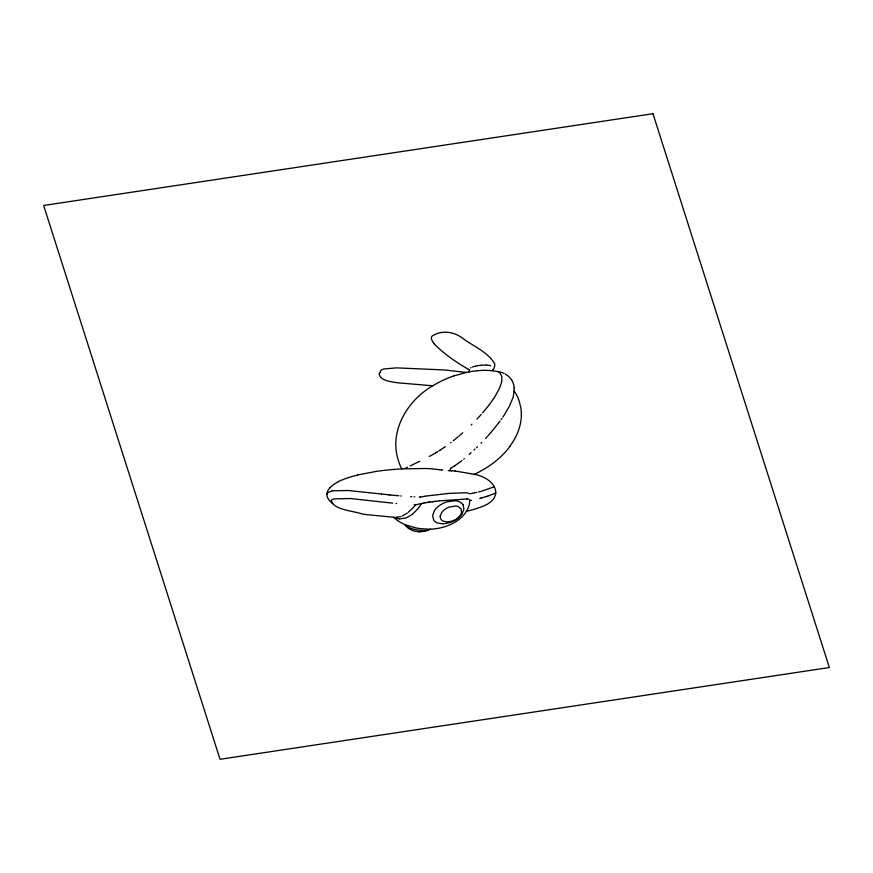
<?xml version="1.0" encoding="UTF-8"?>
<svg xmlns="http://www.w3.org/2000/svg" width="873" height="873" viewBox="0 0 873 873"><rect width="100%" height="100%" fill="white"/><g stroke="black" fill="none" stroke-linecap="round" stroke-linejoin="round"><path stroke-width="1.31" d="M504.616 414.435L509.581 405.814L512.746 398.186A71.902 50.394 0.7 0 0 513.466 395.622L514.219 387.819M469.892 499.956L469.292 504.419A42.81 29.998 0.7 0 1 447.947 525.622L447.467 525.797A42.362 29.693 0.7 0 1 429.44 529.234L419.804 528.569A63.762 44.687 0.7 0 1 414.861 527.674L404.897 524.608A42.504 29.791 0.7 0 1 394.945 518.497L393.548 517.263M501.822 381.228L501.789 376.383L499.836 372.88A8.61 6.035 0.7 0 0 499.454 372.542L498.767 372.04M380.202 371.985L381.032 370.207L383.662 368.995L396.44 367.86L444.586 369.966L466.313 372.433L471.398 371.462M501.724 381.796L499.214 388.998L494.391 397.531M492.699 369.694L492.121 370.468M423.045 503.175L421.692 503.405L418.32 508.326M331.238 500.469C333.333 509.865 353.281 510.912 361.586 513.793A133.067 93.269 0.7 0 0 366.245 514.59L393.996 517.285L399.005 518.933M434.514 510.465L432.55 515.594L433.892 520.504A8.959 6.286 0.7 0 0 437.493 523.014L443.419 523.887L450.228 522.545A24.062 16.871 0.7 0 0 455.302 520.155A27.587 19.337 0.7 0 0 461.839 514.186M504.278 414.959L502.87 417.076M494.14 397.924L489.349 404.646M461.85 514.186L463.934 509.188L463.05 504.725M501.877 418.516L501.157 419.531M500 421.135L498.548 423.078M510.094 446.201C500.829 458.816 487.734 468.212 473.581 474.639M498.243 423.47L491.619 431.633M489.098 404.963L482.616 412.864M418.047 508.664L412.416 514.23M413.649 507.038L415.526 504.692L414.217 504.649M491.39 431.906L487.854 435.922M413.191 507.573L408.411 512.222M481.209 414.468L478.677 417.25M487.09 436.751L485.541 438.442M478.349 417.61L477.018 419.029M330.169 487.483L331.183 486.49A36.044 25.262 0.7 0 1 338.473 481.7M481.754 442.415L481.056 443.135M471.933 424.223L471.191 424.955M477.433 446.736L476.538 447.609M475.021 449.06L474.017 450.01M450.523 468.375L453.447 466.608M471.114 452.672L469.205 454.386M462.755 432.812L459.056 436.009M458.183 436.74L453.196 440.778M464.316 458.565L463.683 459.089M461.882 460.529L460.453 461.642M460.377 461.708L455.008 465.582M451.068 442.425L450.588 442.786M407.385 513.018L402.147 516.041M411.772 514.71L406.687 517.624M445.295 446.638L444.106 447.456M443.942 447.576L442.917 448.275M442.305 448.678L441.531 449.191M454.877 465.669L454.44 465.964M441.269 449.366L440.047 450.162M454.167 466.138L453.72 466.433M439.785 450.326L438.813 450.948M453.513 376.001A97.11 68.072 0.7 0 0 433.946 385.124C408.466 399.179 389.118 429.778 397.979 459.274A104.847 73.485 0.7 0 0 400.969 467.382L401.427 468.343M437.646 451.668L436.937 452.105M436.751 452.214L435.671 452.869M435.496 452.978L434.503 453.556M494.325 486.785L481.383 491.226M433.87 453.927L433.063 454.397M432.702 454.593L431.524 455.259M430.891 455.608L429.265 456.492M495.929 492.994L488.847 495.733M471.082 367.642L470.525 367.871M410.124 465.953L415.504 463.323M407.495 467.273L405.028 468.452M419.782 461.26L416.137 463.017M428.545 529.9L426.526 530.402A13.695 9.603 0.7 0 1 424.245 530.533L420.273 530.326A37.157 26.037 0.7 0 1 413.682 529.191A29.769 20.865 0.7 0 1 411.03 528.449L405.956 525.993L406.425 526.55A15.736 11.033 0.7 0 0 428.545 529.9A9.559 6.7 0.7 0 1 429.712 529.431L430.4 529.224M406.087 517.853L399.55 518.977M472.435 367.053L473.603 366.66M453.524 376.012L466.335 372.433M400.74 516.565L395.611 517.351M488.76 495.766L487.603 496.137M487.352 496.213L486.316 496.541M486.01 496.639L481.678 497.883M421.353 503.514L416.639 504.594M474.268 366.474L475.316 366.202M481.372 497.97L480.761 498.134M480.379 498.232L479.703 498.407M480.532 491.444L480.019 491.575M424.835 496.235L421.528 496.912A11.218 7.868 0.7 0 1 421.124 496.966L420.284 497.043M357.352 475.032L376.252 471.387A205.351 143.936 0.7 0 1 401.864 468.91M479.397 491.728L478.677 491.903M475.676 366.114L477.487 365.743M476.92 492.317L475.96 492.536M332.035 490.899L327.833 492.656A4.103 2.87 0.7 0 0 327.561 492.929L327.561 492.929A3.896 2.728 0.7 0 0 326.982 494.173M475.174 492.699L474.377 492.874M471.529 500.305L471.191 500.338A1.986 1.397 0.7 0 1 470.241 500.327M473.777 492.994L472.02 493.343M332.307 490.844L348.174 490.506L381.446 494.02M471.485 493.452L470.252 493.638A1.932 1.353 0.7 0 1 468.845 493.463M477.869 365.678L478.917 365.514M423.219 503.143L425.053 502.837M425.227 502.815L426.373 502.63M471.616 371.429L472.85 371.243M427.268 502.488L428.403 502.313M427.835 502.401L428.807 502.259M425.216 496.137L449.289 493.365L466.411 492.776A10.782 7.551 0.7 0 1 467.099 492.852L468.059 493.049M428.959 502.237L429.68 502.128M429.276 502.182L434.547 501.451M479.255 365.46L481.241 365.22M432.386 501.746L432.953 501.669M434.208 501.495L435.66 501.309M473.733 371.123L476.494 370.818M435.845 501.288L438.879 500.916M439.435 500.84L467.12 498.974M476.909 370.774L479.735 370.534M416.268 504.638L415.69 504.681M481.885 365.165L485.825 365.034M420.153 497.053L419.269 497.032M480.139 370.512L483.151 370.327A54.453 38.161 0.7 0 1 497.981 371.614L498.385 371.811M401.864 468.888L425.773 468.485M419.968 531.766L418.822 531.744M426.526 468.506L427.148 468.528M450.73 470.765L455.062 471.016M427.192 468.528L432.604 468.932M486.337 365.056L488.618 365.274M450.25 470.743L449.639 470.711M414.719 496.846L414.075 496.824M411.87 496.704L410.67 496.639M449.169 470.678L448.318 470.623M432.801 385.79L398.481 382.876A91.479 64.122 0.7 0 1 394.138 382.265C388.692 381.479 379.493 379.635 379.297 374.07M400.86 495.951L401.416 495.995M398.164 495.722L398.819 495.788M396.648 503.525L396.091 503.47M397.521 495.668L395.196 495.46M455.149 471.027L470.558 473.646M393.799 495.329L395.011 495.438M392.719 503.164L350.389 498.527L334.501 498.865A8.566 6.002 0.7 0 0 332.515 499.498M393.156 495.264L391.202 495.067M433.292 468.997L439.239 469.685M390.002 494.947L390.646 495.013M388.889 494.827L389.631 494.904M388.703 494.816L386.401 494.565M386.117 494.533L384.742 494.391M384.655 494.38L381.632 494.042M442.578 470.067L441.803 469.98M441.487 469.947L439.315 469.685M498.014 371.603L499.061 371.8M489.426 365.427L490.735 365.831M499.607 371.92L501.637 372.465M470.994 473.755C496.486 476.876 507.322 499.367 478.579 507.78A73.528 51.54 0.7 0 1 466.368 511.316M502.117 372.618L504.201 373.448M505.456 374.113L506.427 374.746A24.269 17.002 0.7 0 1 511.6 379.984M332.722 503.59L331.511 502.63M404.603 524.509L405.759 525.742M434.307 344.027C444.466 354.394 456.819 362.611 469.303 369.923A2.488 1.746 0.7 0 1 469.445 370.207M514.208 391.06L515.583 393.177A68.672 48.135 0.7 0 1 519.206 401.089L520.832 407.767A86.929 60.935 0.7 0 1 521.323 413.376L521.334 414.249M494.62 363.605C487.581 351.59 472.948 346.243 462.254 337.927C453.545 331.467 441.181 329.939 432.102 336.105A4.572 3.208 0.7 0 0 431.524 337.109L431.448 338.233M330.19 487.494A20.199 14.164 0.7 0 0 327.473 491.597L327.222 492.492A16.14 11.316 0.7 0 0 326.982 494.304M338.331 481.558A76.093 53.34 0.7 0 1 357.417 475.185M511.687 379.951A31.624 22.174 0.7 0 1 514.164 387.83M494.522 363.615A13.073 9.167 0.7 0 1 492.154 370.676M434.405 343.984A21.596 15.136 0.7 0 1 431.284 338.244M521.421 414.249A99.075 69.436 0.7 0 1 509.897 446.125M451.265 470.809A2.281 1.604 0.7 0 1 450.643 468.441M331.609 502.564A18.268 12.8 0.7 0 1 326.786 494.314M379.209 374.07A4.289 3.012 0.7 0 1 380.301 372.345M434.558 510.476A25.852 18.126 0.7 0 1 446.714 501.866L455.488 500.72A9.647 6.755 0.7 0 1 463.017 504.736M469.532 370.894A2.674 1.877 0.7 0 1 468.987 371.843M468.495 369.334A2.183 1.528 0.7 0 1 468.965 369.574M331.347 500.316A3.743 2.619 0.7 0 1 332.395 499.574M467.12 498.985A8.37 5.86 0.7 0 1 468.79 499.17M440.188 516.27L440.527 518.562L441.913 520.373A5.751 4.027 0.7 0 0 442.982 521.039L446.714 521.89L451.079 521.345A16.456 11.535 0.7 0 0 460.366 515.157L460.791 514.404A16.674 11.687 0.7 0 0 461.511 512.418L461.075 508.883L457.987 506.482A5.838 4.092 0.7 0 0 455.771 506.024L449.289 507.049A18.093 12.68 0.7 0 0 441.531 512.909L440.188 516.27M652.96 113.708L43.65 205.471L220.04 759.292L829.35 667.529L652.96 113.708"/></g></svg>
